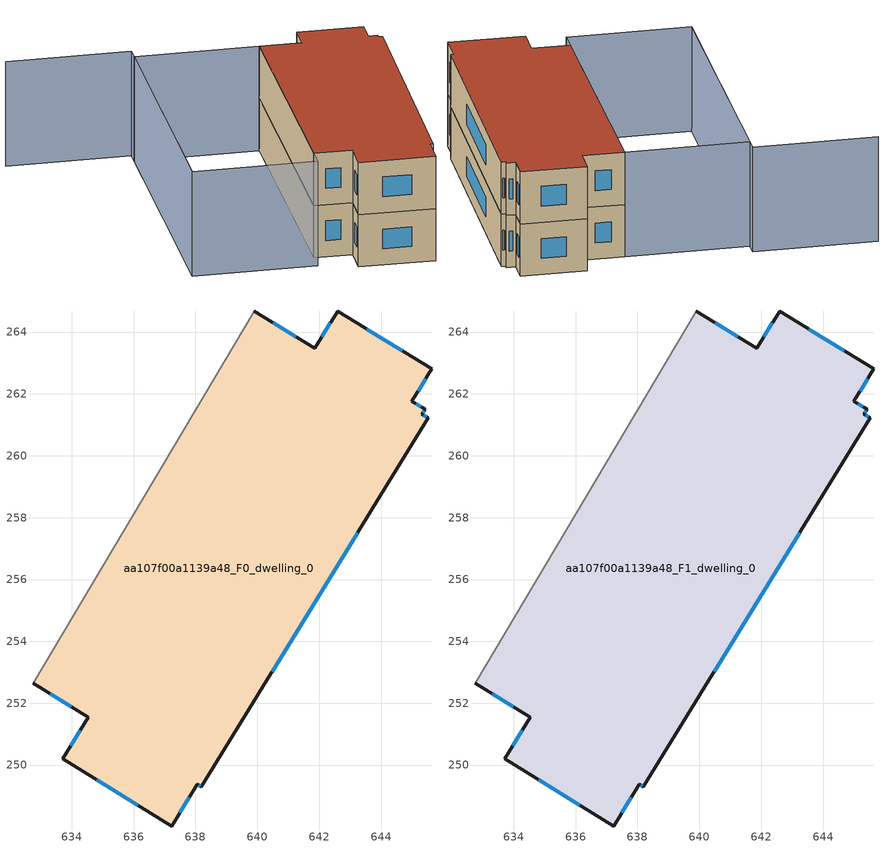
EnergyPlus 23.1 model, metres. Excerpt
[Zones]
aa107f00a1139a48_F0_dwelling_0
 floor ground (EU_floor_Construction): 645.64,262.81 645,261.77 645.42,261.51 645.32,261.35 645.53,261.22 638.19,249.3 638.06,249.38 637.23,248.03 633.7,250.2 634.53,251.55 632.76,252.64 639.91,264.68 641.85,263.48 642.59,264.68 z0
 wall outside (EU_wall_Construction): 632.76,252.64 634.53,251.55 633.7,250.2 637.23,248.03 638.06,249.38 638.19,249.3 645.53,261.22 645.32,261.35 645.42,261.51 645,261.77 645.64,262.81 642.59,264.68 641.85,263.48 639.91,264.68 z0:3
 wall adiabatic (EU_wall_Construction): 639.91,264.68 632.76,252.64 z0:3
 window (EU_Window_Construction): 645.35,261.4 645.39,261.46 / 645.46,261.26 645.39,261.31 / 640.48,253.01 643.24,257.51 / 638.1,249.35 638.15,249.32 / 637.49,248.45 637.8,248.96 / 634.8,249.52 636.13,248.71 / 634.27,251.13 633.96,250.62 / 633.31,252.3 633.98,251.89 / 641.25,263.85 640.52,264.31 / 642.36,264.31 642.08,263.86 / 644.69,263.39 643.54,264.1 / 645.2,262.09 645.44,262.48 / 645.29,261.59 645.13,261.69 z0.93:2.07
aa107f00a1139a48_F1_dwelling_0
 floor to aa107f00a1139a48_F0_dwelling_0 (EU_floor_Construction): 645.64,262.81 645,261.77 645.42,261.51 645.32,261.35 645.53,261.22 638.19,249.3 638.06,249.38 637.23,248.03 633.7,250.2 634.53,251.55 632.76,252.64 639.91,264.68 641.85,263.48 642.59,264.68 z3
 wall outside (EU_wall_Construction): 632.76,252.64 634.53,251.55 633.7,250.2 637.23,248.03 638.06,249.38 638.19,249.3 645.53,261.22 645.32,261.35 645.42,261.51 645,261.77 645.64,262.81 642.59,264.68 641.85,263.48 639.91,264.68 z3:6
 wall adiabatic (EU_wall_Construction): 639.91,264.68 632.76,252.64 z3:6
 window (EU_Window_Construction): 645.35,261.4 645.39,261.46 / 645.46,261.26 645.39,261.31 / 640.48,253.01 643.24,257.51 / 638.1,249.35 638.15,249.32 / 637.49,248.45 637.8,248.96 / 634.8,249.52 636.13,248.71 / 634.27,251.13 633.96,250.62 / 633.31,252.3 633.98,251.89 / 641.25,263.85 640.52,264.31 / 642.36,264.31 642.08,263.86 / 644.69,263.39 643.54,264.1 / 645.2,262.09 645.44,262.48 / 645.29,261.59 645.13,261.69 z3.93:5.07
 roof outside (EU_roof_Construction): 638.19,249.3 645.53,261.22 645.32,261.35 645.42,261.51 645,261.77 645.64,262.81 642.59,264.68 641.85,263.48 639.91,264.68 632.76,252.64 634.53,251.55 633.7,250.2 637.23,248.03 638.06,249.38 z6
shading: 628.77,272.17 634.53,268.74 / 634.53,268.74 626.53,255.29 / 639.91,264.68 632.25,251.78 / 632.25,251.78 626.48,255.2 / 626.48,255.2 634.15,268.11 / 634.15,268.11 639.91,264.68 z0:6
[Building]
EU S2 Campaign: North Axis=0; Terrain=City; Solar Distribution=FullExterior
[Site:Location]
Montreal-Trudeau.Intl.AP: Latitude=45.4667; Longitude=-73.75; Time Zone=-5; Elevation=36
[SizingPeriod:WeatherFileDays]
AnnualSizingPeriod: Begin Month=1; Begin Day of Month=1; End Month=12; End Day of Month=31; Day of Week for Start Day=Monday; Use Weather File Daylight Saving Period=No; Use Weather File Rain and Snow Indicators=No
[MATERIAL]
EU_InternalMass_Material: Roughness=MediumRough; Thickness=0.1; Conductivity=1; Density=1800; Specific Heat=900; Thermal Absorptance=0.9; Solar Absorptance=0.7; Visible Absorptance=0.7
[MATERIAL:NOMASS] Roughness=MediumRough; Thermal Absorptance=0.9; Solar Absorptance=0.7; Visible Absorptance=0.7
Name | Thermal Resistance
EU_wall_NoMass; EU_floor_NoMass | 1.36485
EU_roof_NoMass | 2.55992
[WINDOWMATERIAL:SIMPLEGLAZINGSYSTEM]
EU_Window_SimpleGlazing: UFactor=3.92339; Solar Heat Gain Coefficient=0.8; Visible Transmittance=0.8
[CONSTRUCTION]
EU_wall_Construction: EU_wall_NoMass
EU_roof_Construction: EU_roof_NoMass
EU_floor_Construction: EU_floor_NoMass
EU_Window_Construction: EU_Window_SimpleGlazing
EU_InternalMass_Construction: EU_InternalMass_Material
[ZONE] Type=1; Multiplier=1; Ceiling Height=autocalculate; Floor Area=autocalculate; Part of Total Floor Area=Yes
Name | Volume
aa107f00a1139a48_F0_dwelling_0 | 307.615
aa107f00a1139a48_F1_dwelling_0 | 307.616
[INTERNALMASS] Construction=EU_InternalMass_Construction; Surface Area=102.539
Name | Zone or ZoneList
aa107f00a1139a48_F0_dwelling_0_EU_InternalMass | aa107f00a1139a48_F0_dwelling_0
aa107f00a1139a48_F1_dwelling_0_EU_InternalMass | aa107f00a1139a48_F1_dwelling_0
[OTHEREQUIPMENT] Fuel Type=Electricity; Design Level Calculation Method=Watts/Area; Power per Zone Floor Area=1; Fraction Latent=0; Fraction Radiant=0; Fraction Lost=0; Carbon Dioxide Generation Rate=0; EndUse Subcategory=EU_Step8_InternalGains
Name | Zone or ZoneList or Space or SpaceList | Schedule
EU_Step8_InternalGain_aa107f00a1139a48_F0_dwelling_0_f000 | aa107f00a1139a48_F0_dwelling_0 | EU_Step8_GainSchedule_aa107f00a1139a48_F0_dwelling_0_f000
EU_Step8_InternalGain_aa107f00a1139a48_F1_dwelling_0_f000 | aa107f00a1139a48_F1_dwelling_0 | EU_Step8_GainSchedule_aa107f00a1139a48_F1_dwelling_0_f000
[ZONEVENTILATION:DESIGNFLOWRATE] Schedule=EU_AlwaysOn; Design Flow Rate Calculation Method=AirChanges/Hour; Air Changes per Hour=0.860309; Ventilation Type=Natural; Fan Pressure Rise=0; Fan Total Efficiency=1; Constant Term Coefficient=1; Temperature Term Coefficient=0; Velocity Term Coefficient=0; Velocity Squared Term Coefficient=0; Minimum Indoor Temperature=-100; Maximum Indoor Temperature=100; Delta Temperature=-100; Minimum Outdoor Temperature=-100; Maximum Outdoor Temperature=100; Maximum Wind Speed=40
Name | Zone or ZoneList or Space or SpaceList
EU_ConstantAir_aa107f00a1139a48_F0_dwelling_0 | aa107f00a1139a48_F0_dwelling_0
EU_ConstantAir_aa107f00a1139a48_F1_dwelling_0 | aa107f00a1139a48_F1_dwelling_0
[HVACTEMPLATE:THERMOSTAT] Constant Heating Setpoint=20; Constant Cooling Setpoint=50
EU_HeatOnly_aa107f00a1139a48_F0_dwelling_0; EU_HeatOnly_aa107f00a1139a48_F1_dwelling_0
[HVACTEMPLATE:ZONE:IDEALLOADSAIRSYSTEM] System Availability Schedule=EU_AlwaysOn; Maximum Heating Supply Air Temperature=50; Minimum Cooling Supply Air Temperature=13; Maximum Heating Supply Air Humidity Ratio=0.0156; Minimum Cooling Supply Air Humidity Ratio=0.0077; Heating Limit=NoLimit; Cooling Limit=NoLimit; Heating Availability Schedule=EU_AlwaysOn; Cooling Availability Schedule=EU_CoolingOff; Dehumidification Control Type=ConstantSensibleHeatRatio; Cooling Sensible Heat Ratio=0.7; Dehumidification Setpoint=60; Humidification Control Type=None; Humidification Setpoint=30; Outdoor Air Method=None; Outdoor Air Flow Rate per Person=0.00944; Outdoor Air Flow Rate per Zone Floor Area=0; Outdoor Air Flow Rate per Zone=0; Demand Controlled Ventilation Type=None; Outdoor Air Economizer Type=NoEconomizer; Heat Recovery Type=None; Sensible Heat Recovery Effectiveness=0.7; Latent Heat Recovery Effectiveness=0.65
Name | Template Thermostat
aa107f00a1139a48_F0_dwelling_0 | EU_HeatOnly_aa107f00a1139a48_F0_dwelling_0
aa107f00a1139a48_F1_dwelling_0 | EU_HeatOnly_aa107f00a1139a48_F1_dwelling_0
[SIZING:ZONE] Zone Cooling Design Supply Air Temperature Input Method=SupplyAirTemperature; Zone Cooling Design Supply Air Temperature=13; Zone Heating Design Supply Air Temperature Input Method=SupplyAirTemperature; Zone Heating Design Supply Air Temperature=50; Zone Cooling Design Supply Air Humidity Ratio=0.008; Zone Heating Design Supply Air Humidity Ratio=0.008; Cooling Design Air Flow Method=DesignDay; Cooling Design Air Flow Rate=0; Cooling Minimum Air Flow per Zone Floor Area=0.000762; Cooling Minimum Air Flow=0; Cooling Minimum Air Flow Fraction=0.2; Heating Design Air Flow Method=DesignDay; Heating Design Air Flow Rate=0; Heating Maximum Air Flow per Zone Floor Area=0.002032; Heating Maximum Air Flow=0.141576; Heating Maximum Air Flow Fraction=0.3; Account for Dedicated Outdoor Air System=No; Dedicated Outdoor Air System Control Strategy=NeutralSupplyAir; Dedicated Outdoor Air Low Setpoint Temperature for Design=autosize; Dedicated Outdoor Air High Setpoint Temperature for Design=autosize; Zone Load Sizing Method=Sensible Load Only No Latent Load; Zone Latent Cooling Design Supply Air Humidity Ratio Input Method=HumidityRatioDifference; Zone Cooling Design Supply Air Humidity Ratio Difference=0.005; Zone Latent Heating Design Supply Air Humidity Ratio Input Method=HumidityRatioDifference; Zone Humidification Design Supply Air Humidity Ratio Difference=0.005
aa107f00a1139a48_F0_dwelling_0; aa107f00a1139a48_F1_dwelling_0
[SCHEDULE:CONSTANT]
Name | Hourly Value
EU_AlwaysOn | 1
EU_CoolingOff | 0
[SCHEDULE:FILE] Column Number=1; Rows to Skip at Top=0; Number of Hours of Data=8760; Column Separator=Comma; Interpolate to Timestep=No; Minutes per Item=60; Adjust Schedule for Daylight Savings=Yes
Name | File
EU_Step8_GainSchedule_aa107f00a1139a48_F0_dwelling_0_f000 | ../../schedules/aa107f00a1139a48/aa107f00a1139a48_F0_dwelling_0_f000_gain.csv
EU_Step8_GainSchedule_aa107f00a1139a48_F1_dwelling_0_f000 | ../../schedules/aa107f00a1139a48/aa107f00a1139a48_F1_dwelling_0_f000_gain.csv
